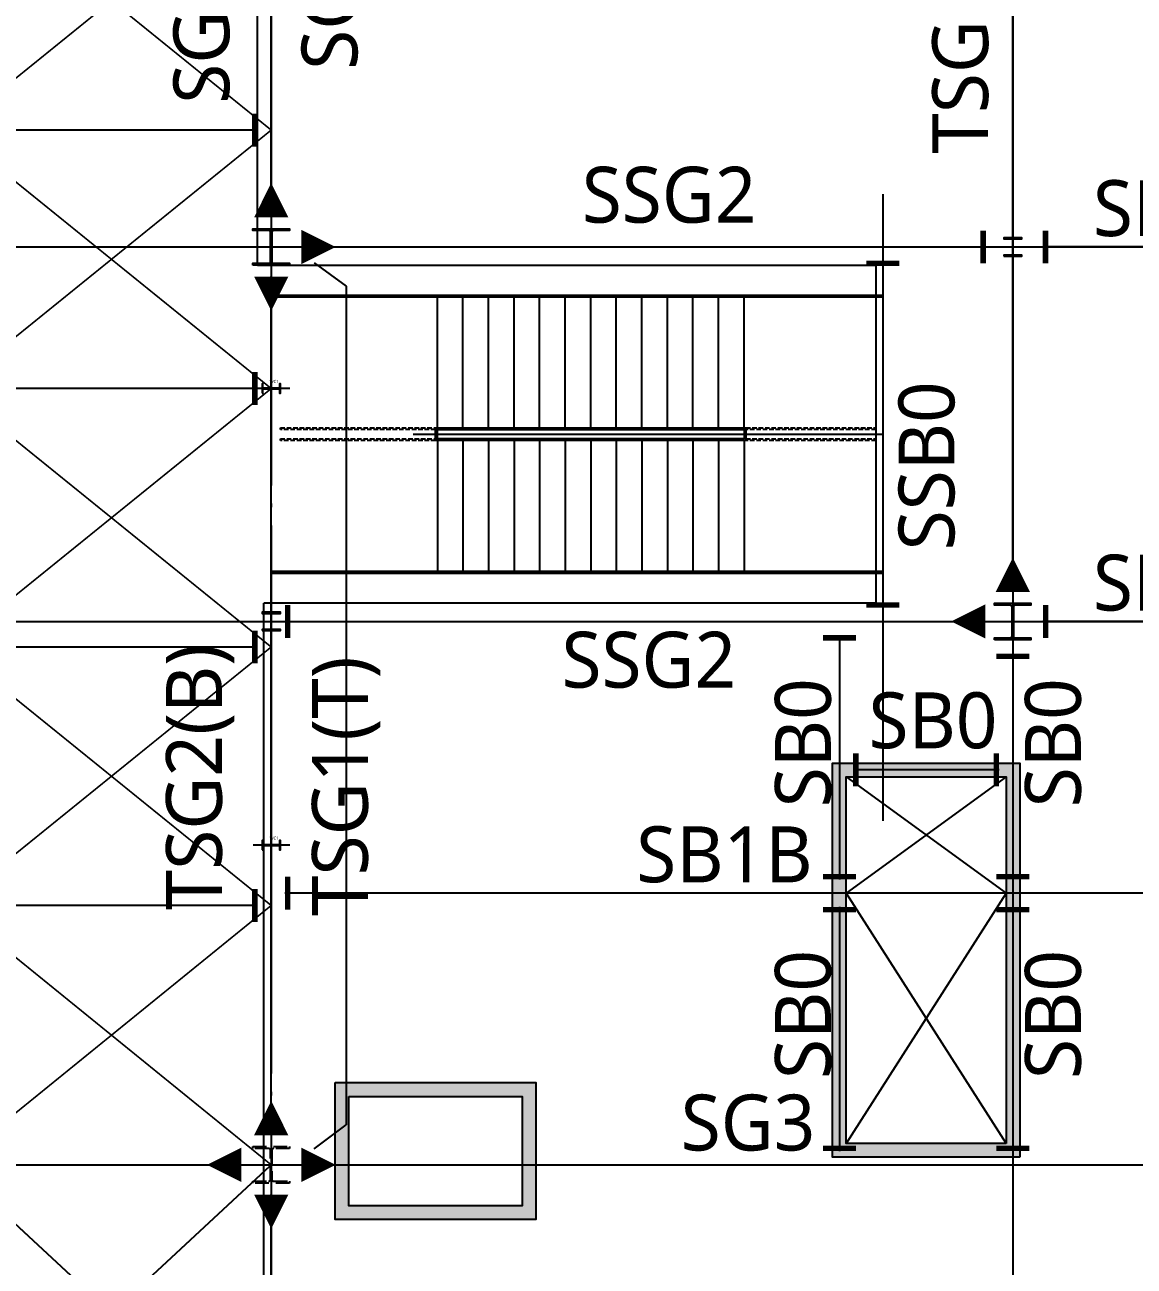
# Model space of a CAD drawing. Header units: millimetres. Extents: x -734060 to 504600, y -7739 to 118800.
# Drawn here: x 425200 to 437354, y 54791 to 68382 of the extents above; entities that cross this region are included whole.
import ezdxf

# ---------------------------------------------------------------- set-up
doc = ezdxf.new("R2010")
doc.units = ezdxf.units.MM
doc.header["$LTSCALE"] = 200
for name, pattern in [('CEN-GAUN', [32.2, 30, -1, 0.2, -1]), ('CONTINOUS', [0]), ('DASH', [0.35, 0.25, -0.1]), ('HIDDEN', [0.375, 0.25, -0.125]), ('PHANTOM2', [1.25, 0.625, -0.125, 0.125, -0.125, 0.125, -0.125])]:
    doc.linetypes.add(name, pattern=pattern)
doc.layers.get('DEFPOINTS').update_dxf_attribs({"color": 137})
for name, color, linetype in [('5방수턱', 5, 'Continuous'), ('AA-SSXM-STRS', 4, 'Continuous'), ('AA-SSXS', 6, 'Continuous'), ('CEN', 1, 'CEN-GAUN'), ('ETC', 8, 'Continuous'), ('ETC-5', 5, 'Continuous'), ('OPEN', 1, 'Continuous'), ('S-STG', 4, 'Continuous'), ('Slab Line', 7, 'Continuous'), ('WAL', 3, 'Continuous'), ('Z-STL COL', 3, 'Continuous'), ('Z-STL-BEAM', 6, 'Continuous'), ('Z-하부구조체', 6, 'HIDDEN')]:
    doc.layers.add(name, color=color, linetype=linetype)
doc.layers.add('TEMP', color=171, linetype='Continuous', plot=False)
doc.styles.add('ROMANS', font='malgun.ttf')
doc.styles.add('스타일1', font='malgun.ttf')
doc.styles.add('휘츠', font='malgun.ttf')
doc.dimstyles.new('STL-MOM-150', dxfattribs={"dimscale": 150, "dimtxt": 3, "dimasz": 1, "dimexe": 1.25, "dimexo": 0.625, "dimgap": 1.5, "dimtad": 1, "dimtxsty": 'ROMANS', "dimblk": 'DOT_MOM', "dimcen": 0, "dimse1": 1, "dimse2": 1, "dimclrt": 2, "dimadec": 0, "dimazin": 0, "dimtfac": 1, "dimtmove": 2, "dimatfit": 3, "dimfxl": 1.25, "dimarcsym": 0})

# ---------------------------------------------------------------- blocks, each defined once
blk = doc.blocks.new('DOT_MOM')
at = {"color": 0}
blk.add_lwpolyline([(-3.5, 0, 0, 2.5, 0), (-1, 0, 2.5, 2.5, 0)], format="xyseb", dxfattribs=at)
blk = doc.blocks.new('*D244')
at = {"layer": 'DEFPOINTS', "color": 0, "transparency": 16777216}
for p in [(427900, 72725), (427900, 72725), (427900, 66125)]:
    blk.add_point(p, dxfattribs=at)
at = {"layer": 'S-STG', "lineweight": -2, "transparency": 16777216}
blk.add_line((427900, 66275), (427900, 72575), dxfattribs=at)
at = {"layer": 'S-STG', "lineweight": -2, "transparency": 16777216, "xscale": 150, "yscale": 150, "zscale": 150}
for p, rotation in [((427900, 72725), 90), ((427900, 66125), 270)]:
    blk.add_blockref('DOT_MOM', p, dxfattribs=dict(at, rotation=rotation))
at = {"layer": 'S-STG', "color": 4, "transparency": 16777216, "insert": (427202, 69242), "char_height": 875, "attachment_point": 5, "rotation": 90, "style": '휘츠'}
blk.add_mtext('{\\H0.7x;SG11B(B)}', dxfattribs=at)
blk = doc.blocks.new('*D248')
at = {"layer": 'DEFPOINTS', "color": 0, "transparency": 16777216}
for p in [(427900, 55725), (427900, 55725), (427900, 43075)]:
    blk.add_point(p, dxfattribs=at)
at = {"layer": 'S-STG', "lineweight": -2, "transparency": 16777216}
blk.add_line((427900, 43225), (427900, 55575), dxfattribs=at)
at = {"layer": 'S-STG', "lineweight": -2, "transparency": 16777216, "xscale": 150, "yscale": 150, "zscale": 150}
for p, rotation in [((427900, 55725), 90), ((427900, 43075), 270)]:
    blk.add_blockref('DOT_MOM', p, dxfattribs=dict(at, rotation=rotation))
at = {"layer": 'S-STG', "color": 4, "transparency": 16777216, "insert": (427180, 49703), "char_height": 875, "attachment_point": 5, "rotation": 90, "style": '휘츠'}
blk.add_mtext('{\\H0.7x;SG11C(B)}', dxfattribs=at)
blk = doc.blocks.new('*D256')
at = {"layer": 'DEFPOINTS', "color": 0, "transparency": 16777216}
for p in [(428081, 55900), (438726, 55900), (438726, 55900)]:
    blk.add_point(p, dxfattribs=at)
at = {"layer": 'S-STG', "lineweight": -2, "transparency": 16777216}
blk.add_line((428231, 55900), (438576, 55900), dxfattribs=at)
at = {"layer": 'S-STG', "lineweight": -2, "transparency": 16777216, "xscale": 150, "yscale": 150, "zscale": 150, "rotation": 180}
blk.add_blockref('DOT_MOM', (428081, 55900), dxfattribs=at)
at = {"layer": 'S-STG', "lineweight": -2, "transparency": 16777216, "xscale": 150, "yscale": 150, "zscale": 150}
blk.add_blockref('DOT_MOM', (438726, 55900), dxfattribs=at)
at = {"layer": 'S-STG', "color": 4, "transparency": 16777216, "insert": (433124, 56359), "char_height": 875, "attachment_point": 5, "style": '휘츠'}
blk.add_mtext('{\\H0.7x;SG3}', dxfattribs=at)
blk = doc.blocks.new('DOT_PIN')
at = {"layer": 'Z-STL-BEAM', "ltscale": 0.4, "const_width": 0.4}
blk.add_lwpolyline([(-1.2, 1.2), (-1.2, -1.2)], dxfattribs=at)
blk = doc.blocks.new('*D262')
at = {"layer": 'DEFPOINTS', "color": 0, "transparency": 16777216}
for p in [(427900, 61850), (435875, 61850), (435875, 61850)]:
    blk.add_point(p, dxfattribs=at)
at = {"layer": 'S-STG', "lineweight": -2, "transparency": 16777216}
blk.add_line((428050, 61850), (435725, 61850), dxfattribs=at)
at = {"layer": 'S-STG', "lineweight": -2, "transparency": 16777216, "xscale": 150, "yscale": 150, "zscale": 150, "rotation": 180}
blk.add_blockref('DOT_PIN', (427900, 61850), dxfattribs=at)
at = {"layer": 'S-STG', "lineweight": -2, "transparency": 16777216, "xscale": 150, "yscale": 150, "zscale": 150}
blk.add_blockref('DOT_MOM', (435875, 61850), dxfattribs=at)
at = {"layer": 'S-STG', "color": 4, "transparency": 16777216, "insert": (432037, 61427), "char_height": 875, "attachment_point": 5, "style": '휘츠'}
blk.add_mtext('{\\H0.7x;SSG2}', dxfattribs=at)
blk = doc.blocks.new('*D272')
at = {"layer": 'DEFPOINTS', "color": 0, "ltscale": 0.4, "transparency": 16777216}
for p in [(436203, 65950), (436203, 65950), (438900, 65950)]:
    blk.add_point(p, dxfattribs=at)
at = {"layer": 'Z-STL-BEAM', "lineweight": -2, "ltscale": 0.4, "transparency": 16777216}
blk.add_line((438750, 65950), (436353, 65950), dxfattribs=at)
at = {"layer": 'Z-STL-BEAM', "lineweight": -2, "ltscale": 0.4, "transparency": 16777216, "xscale": 150, "yscale": 150, "zscale": 150, "rotation": 180}
blk.add_blockref('DOT_PIN', (436203, 65950), dxfattribs=at)
at = {"layer": 'Z-STL-BEAM', "lineweight": -2, "ltscale": 0.4, "transparency": 16777216, "xscale": 150, "yscale": 150, "zscale": 150}
blk.add_blockref('DOT_PIN', (438900, 65950), dxfattribs=at)
at = {"layer": 'Z-STL-BEAM', "color": 2, "ltscale": 0.4, "transparency": 16777216, "insert": (437609, 66371), "char_height": 875, "attachment_point": 5, "style": '휘츠'}
blk.add_mtext('{\\H0.7x;SB0}', dxfattribs=at)
blk = doc.blocks.new('*D274')
at = {"layer": 'DEFPOINTS', "color": 0, "ltscale": 0.4, "transparency": 16777216}
for p in [(436205, 61850), (436205, 61850), (438900, 61850)]:
    blk.add_point(p, dxfattribs=at)
at = {"layer": 'Z-STL-BEAM', "lineweight": -2, "ltscale": 0.4, "transparency": 16777216}
blk.add_line((438750, 61850), (436355, 61850), dxfattribs=at)
at = {"layer": 'Z-STL-BEAM', "lineweight": -2, "ltscale": 0.4, "transparency": 16777216, "xscale": 150, "yscale": 150, "zscale": 150, "rotation": 180}
blk.add_blockref('DOT_PIN', (436205, 61850), dxfattribs=at)
at = {"layer": 'Z-STL-BEAM', "lineweight": -2, "ltscale": 0.4, "transparency": 16777216, "xscale": 150, "yscale": 150, "zscale": 150}
blk.add_blockref('DOT_PIN', (438900, 61850), dxfattribs=at)
at = {"layer": 'Z-STL-BEAM', "color": 2, "ltscale": 0.4, "transparency": 16777216, "insert": (437609, 62271), "char_height": 875, "attachment_point": 5, "style": '휘츠'}
blk.add_mtext('{\\H0.7x;SB0}', dxfattribs=at)
blk = doc.blocks.new('*D326')
at = {"layer": 'DEFPOINTS', "color": 0, "transparency": 16777216}
for p in [(414081, 55900), (427721, 55900), (427721, 55900)]:
    blk.add_point(p, dxfattribs=at)
at = {"layer": 'S-STG', "lineweight": -2, "transparency": 16777216}
blk.add_line((414231, 55900), (427571, 55900), dxfattribs=at)
at = {"layer": 'S-STG', "lineweight": -2, "transparency": 16777216, "xscale": 150, "yscale": 150, "zscale": 150, "rotation": 180}
blk.add_blockref('DOT_MOM', (414081, 55900), dxfattribs=at)
at = {"layer": 'S-STG', "lineweight": -2, "transparency": 16777216, "xscale": 150, "yscale": 150, "zscale": 150}
blk.add_blockref('DOT_MOM', (427721, 55900), dxfattribs=at)
at = {"layer": 'S-STG', "color": 4, "transparency": 16777216, "insert": (422434, 56359), "char_height": 875, "attachment_point": 5, "style": '휘츠'}
blk.add_mtext('{\\H0.7x;SG12A}', dxfattribs=at)
blk = doc.blocks.new('*D350')
at = {"layer": 'DEFPOINTS', "color": 0, "transparency": 16777216}
for p in [(427900, 72725), (427900, 72725), (427900, 66125)]:
    blk.add_point(p, dxfattribs=at)
at = {"layer": 'S-STG', "lineweight": -2, "transparency": 16777216}
blk.add_line((427900, 66275), (427900, 72575), dxfattribs=at)
at = {"layer": 'S-STG', "lineweight": -2, "transparency": 16777216, "xscale": 150, "yscale": 150, "zscale": 150}
for p, rotation in [((427900, 72725), 90), ((427900, 66125), 270)]:
    blk.add_blockref('DOT_MOM', p, dxfattribs=dict(at, rotation=rotation))
at = {"layer": 'S-STG', "color": 4, "transparency": 16777216, "insert": (428606, 69348), "char_height": 875, "attachment_point": 5, "rotation": 90, "style": '휘츠'}
blk.add_mtext('{\\H0.7x;SG2B(T)}', dxfattribs=at)
blk = doc.blocks.new('*D352')
at = {"layer": 'DEFPOINTS', "color": 0, "transparency": 16777216}
for p in [(427900, 55725), (427900, 55725), (427900, 43075)]:
    blk.add_point(p, dxfattribs=at)
at = {"layer": 'S-STG', "lineweight": -2, "transparency": 16777216}
blk.add_line((427900, 43225), (427900, 55575), dxfattribs=at)
at = {"layer": 'S-STG', "lineweight": -2, "transparency": 16777216, "xscale": 150, "yscale": 150, "zscale": 150}
for p, rotation in [((427900, 55725), 90), ((427900, 43075), 270)]:
    blk.add_blockref('DOT_MOM', p, dxfattribs=dict(at, rotation=rotation))
at = {"layer": 'S-STG', "color": 4, "transparency": 16777216, "insert": (428544, 49703), "char_height": 875, "attachment_point": 5, "rotation": 90, "style": '휘츠'}
blk.add_mtext('{\\H0.7x;SG1B(T)}', dxfattribs=at)
blk = doc.blocks.new('*D370')
at = {"layer": 'DEFPOINTS', "color": 0, "ltscale": 0.4, "transparency": 16777216}
for p in [(413900, 64400), (413900, 64400), (427900, 64400)]:
    blk.add_point(p, dxfattribs=at)
at = {"layer": 'Z-STL-BEAM', "lineweight": -2, "ltscale": 0.4, "transparency": 16777216}
blk.add_line((427750, 64400), (414050, 64400), dxfattribs=at)
at = {"layer": 'Z-STL-BEAM', "lineweight": -2, "ltscale": 0.4, "transparency": 16777216, "xscale": 150, "yscale": 150, "zscale": 150, "rotation": 180}
blk.add_blockref('DOT_PIN', (413900, 64400), dxfattribs=at)
at = {"layer": 'Z-STL-BEAM', "lineweight": -2, "ltscale": 0.4, "transparency": 16777216, "xscale": 150, "yscale": 150, "zscale": 150}
blk.add_blockref('DOT_PIN', (427900, 64400), dxfattribs=at)
at = {"layer": 'Z-STL-BEAM', "color": 2, "ltscale": 0.4, "transparency": 16777216, "insert": (422534, 64821), "char_height": 875, "attachment_point": 5, "style": '휘츠'}
blk.add_mtext('{\\H0.7x;SB11A}', dxfattribs=at)
blk = doc.blocks.new('*D374')
at = {"layer": 'DEFPOINTS', "color": 0, "ltscale": 0.4, "transparency": 16777216}
for p in [(413900, 67230), (413900, 67230), (427900, 67230)]:
    blk.add_point(p, dxfattribs=at)
at = {"layer": 'Z-STL-BEAM', "lineweight": -2, "ltscale": 0.4, "transparency": 16777216}
blk.add_line((427750, 67230), (414050, 67230), dxfattribs=at)
at = {"layer": 'Z-STL-BEAM', "lineweight": -2, "ltscale": 0.4, "transparency": 16777216, "xscale": 150, "yscale": 150, "zscale": 150, "rotation": 180}
blk.add_blockref('DOT_PIN', (413900, 67230), dxfattribs=at)
at = {"layer": 'Z-STL-BEAM', "lineweight": -2, "ltscale": 0.4, "transparency": 16777216, "xscale": 150, "yscale": 150, "zscale": 150}
blk.add_blockref('DOT_PIN', (427900, 67230), dxfattribs=at)
at = {"layer": 'Z-STL-BEAM', "color": 2, "ltscale": 0.4, "transparency": 16777216, "insert": (422534, 67651), "char_height": 875, "attachment_point": 5, "style": '휘츠'}
blk.add_mtext('{\\H0.7x;SB11A}', dxfattribs=at)
blk = doc.blocks.new('*D382')
at = {"layer": 'DEFPOINTS', "color": 0, "ltscale": 0.4, "transparency": 16777216}
for p in [(413900, 61570), (413900, 61570), (427900, 61570)]:
    blk.add_point(p, dxfattribs=at)
at = {"layer": 'Z-STL-BEAM', "lineweight": -2, "ltscale": 0.4, "transparency": 16777216}
blk.add_line((427750, 61570), (414050, 61570), dxfattribs=at)
at = {"layer": 'Z-STL-BEAM', "lineweight": -2, "ltscale": 0.4, "transparency": 16777216, "xscale": 150, "yscale": 150, "zscale": 150, "rotation": 180}
blk.add_blockref('DOT_PIN', (413900, 61570), dxfattribs=at)
at = {"layer": 'Z-STL-BEAM', "lineweight": -2, "ltscale": 0.4, "transparency": 16777216, "xscale": 150, "yscale": 150, "zscale": 150}
blk.add_blockref('DOT_PIN', (427900, 61570), dxfattribs=at)
at = {"layer": 'Z-STL-BEAM', "color": 2, "ltscale": 0.4, "transparency": 16777216, "insert": (422534, 61991), "char_height": 875, "attachment_point": 5, "style": '휘츠'}
blk.add_mtext('{\\H0.7x;SB11A}', dxfattribs=at)
blk = doc.blocks.new('*D386')
at = {"layer": 'DEFPOINTS', "color": 0, "ltscale": 0.4, "transparency": 16777216}
for p in [(413900, 58740), (413900, 58740), (427900, 58740)]:
    blk.add_point(p, dxfattribs=at)
at = {"layer": 'Z-STL-BEAM', "lineweight": -2, "ltscale": 0.4, "transparency": 16777216}
blk.add_line((427750, 58740), (414050, 58740), dxfattribs=at)
at = {"layer": 'Z-STL-BEAM', "lineweight": -2, "ltscale": 0.4, "transparency": 16777216, "xscale": 150, "yscale": 150, "zscale": 150, "rotation": 180}
blk.add_blockref('DOT_PIN', (413900, 58740), dxfattribs=at)
at = {"layer": 'Z-STL-BEAM', "lineweight": -2, "ltscale": 0.4, "transparency": 16777216, "xscale": 150, "yscale": 150, "zscale": 150}
blk.add_blockref('DOT_PIN', (427900, 58740), dxfattribs=at)
at = {"layer": 'Z-STL-BEAM', "color": 2, "ltscale": 0.4, "transparency": 16777216, "insert": (422534, 59161), "char_height": 875, "attachment_point": 5, "style": '휘츠'}
blk.add_mtext('{\\H0.7x;SB11A}', dxfattribs=at)
blk = doc.blocks.new('*D802')
at = {"layer": 'DEFPOINTS', "color": 0, "transparency": 16777216}
for p in [(436025, 72900), (436025, 72900), (436025, 62023)]:
    blk.add_point(p, dxfattribs=at)
at = {"layer": 'S-STG', "lineweight": -2, "transparency": 16777216}
blk.add_line((436025, 62173), (436025, 72750), dxfattribs=at)
at = {"layer": 'S-STG', "lineweight": -2, "transparency": 16777216, "xscale": 150, "yscale": 150, "zscale": 150}
for name, p, rotation in [('DOT_PIN', (436025, 72900), 90), ('DOT_MOM', (436025, 62023), 270)]:
    blk.add_blockref(name, p, dxfattribs=dict(at, rotation=rotation))
at = {"layer": 'S-STG', "color": 4, "transparency": 16777216, "insert": (435452, 67931), "char_height": 875, "attachment_point": 5, "rotation": 90, "style": '휘츠'}
blk.add_mtext('{\\H0.7x;TSG1}', dxfattribs=at)
blk = doc.blocks.new('*D808')
at = {"layer": 'DEFPOINTS', "color": 0, "transparency": 16777216}
for p in [(428081, 65950), (435879, 65950), (435879, 65950)]:
    blk.add_point(p, dxfattribs=at)
at = {"layer": 'S-STG', "lineweight": -2, "transparency": 16777216}
blk.add_line((428231, 65950), (435729, 65950), dxfattribs=at)
at = {"layer": 'S-STG', "lineweight": -2, "transparency": 16777216, "xscale": 150, "yscale": 150, "zscale": 150, "rotation": 180}
blk.add_blockref('DOT_MOM', (428081, 65950), dxfattribs=at)
at = {"layer": 'S-STG', "lineweight": -2, "transparency": 16777216, "xscale": 150, "yscale": 150, "zscale": 150}
blk.add_blockref('DOT_PIN', (435879, 65950), dxfattribs=at)
at = {"layer": 'S-STG', "color": 4, "transparency": 16777216, "insert": (432259, 66518), "char_height": 875, "attachment_point": 5, "style": '휘츠'}
blk.add_mtext('{\\H0.7x;SSG2}', dxfattribs=at)
blk = doc.blocks.new('*D864')
at = {"layer": 'DEFPOINTS', "color": 0, "ltscale": 0.4, "transparency": 16777216}
for p in [(434600, 65950), (434600, 61850), (434600, 61850)]:
    blk.add_point(p, dxfattribs=at)
at = {"layer": 'Z-STL-BEAM', "lineweight": -2, "ltscale": 0.4, "transparency": 16777216}
blk.add_line((434600, 65800), (434600, 62000), dxfattribs=at)
at = {"layer": 'Z-STL-BEAM', "lineweight": -2, "ltscale": 0.4, "transparency": 16777216, "xscale": 150, "yscale": 150, "zscale": 150}
for p, rotation in [((434600, 65950), 90), ((434600, 61850), 270)]:
    blk.add_blockref('DOT_PIN', p, dxfattribs=dict(at, rotation=rotation))
at = {"layer": 'Z-STL-BEAM', "color": 2, "ltscale": 0.4, "transparency": 16777216, "insert": (435083, 63554), "char_height": 875, "attachment_point": 5, "rotation": 90, "style": '휘츠'}
blk.add_mtext('{\\H0.7x;SSB0}', dxfattribs=at)
blk = doc.blocks.new('*D866')
at = {"layer": 'DEFPOINTS', "color": 0, "transparency": 16777216}
for p in [(427900, 65775), (427900, 65775), (427900, 56075)]:
    blk.add_point(p, dxfattribs=at)
at = {"layer": 'S-STG', "lineweight": -2, "transparency": 16777216}
blk.add_line((427900, 56225), (427900, 65625), dxfattribs=at)
at = {"layer": 'S-STG', "lineweight": -2, "transparency": 16777216, "xscale": 150, "yscale": 150, "zscale": 150}
for p, rotation in [((427900, 65775), 90), ((427900, 56075), 270)]:
    blk.add_blockref('DOT_MOM', p, dxfattribs=dict(at, rotation=rotation))
at = {"layer": 'S-STG', "color": 4, "transparency": 16777216, "insert": (428720, 60046), "char_height": 875, "attachment_point": 5, "rotation": 90, "style": '휘츠'}
blk.add_mtext('{\\H0.7x;TSG1(T)}', dxfattribs=at)
blk = doc.blocks.new('*D868')
at = {"layer": 'DEFPOINTS', "color": 0, "transparency": 16777216}
for p in [(427900, 65775), (427900, 65775), (427900, 56075)]:
    blk.add_point(p, dxfattribs=at)
at = {"layer": 'S-STG', "lineweight": -2, "transparency": 16777216}
blk.add_line((427900, 56225), (427900, 65625), dxfattribs=at)
at = {"layer": 'S-STG', "lineweight": -2, "transparency": 16777216, "xscale": 150, "yscale": 150, "zscale": 150}
for p, rotation in [((427900, 65775), 90), ((427900, 56075), 270)]:
    blk.add_blockref('DOT_MOM', p, dxfattribs=dict(at, rotation=rotation))
at = {"layer": 'S-STG', "color": 4, "transparency": 16777216, "insert": (427121, 60146), "char_height": 875, "attachment_point": 5, "rotation": 90, "style": '휘츠'}
blk.add_mtext('{\\H0.7x;TSG2(B)}', dxfattribs=at)
blk = doc.blocks.new('*D894')
at = {"layer": 'DEFPOINTS', "color": 0, "ltscale": 0.4, "transparency": 16777216}
for p in [(427900, 58875), (427900, 58875), (438900, 58875)]:
    blk.add_point(p, dxfattribs=at)
at = {"layer": 'Z-STL-BEAM', "lineweight": -2, "ltscale": 0.4, "transparency": 16777216}
blk.add_line((438750, 58875), (428050, 58875), dxfattribs=at)
at = {"layer": 'Z-STL-BEAM', "lineweight": -2, "ltscale": 0.4, "transparency": 16777216, "xscale": 150, "yscale": 150, "zscale": 150, "rotation": 180}
blk.add_blockref('DOT_PIN', (427900, 58875), dxfattribs=at)
at = {"layer": 'Z-STL-BEAM', "lineweight": -2, "ltscale": 0.4, "transparency": 16777216, "xscale": 150, "yscale": 150, "zscale": 150}
blk.add_blockref('DOT_PIN', (438900, 58875), dxfattribs=at)
at = {"layer": 'Z-STL-BEAM', "color": 2, "ltscale": 0.4, "transparency": 16777216, "insert": (432865, 59296), "char_height": 875, "attachment_point": 5, "style": '휘츠'}
blk.add_mtext('{\\H0.7x;SB1B}', dxfattribs=at)
blk = doc.blocks.new('*D896')
at = {"layer": 'DEFPOINTS', "color": 0, "ltscale": 0.4, "transparency": 16777216}
for p in [(434125, 58875), (434125, 55900), (434125, 55900)]:
    blk.add_point(p, dxfattribs=at)
at = {"layer": 'Z-STL-BEAM', "lineweight": -2, "ltscale": 0.4, "transparency": 16777216}
blk.add_line((434125, 58725), (434125, 56050), dxfattribs=at)
at = {"layer": 'Z-STL-BEAM', "lineweight": -2, "ltscale": 0.4, "transparency": 16777216, "xscale": 150, "yscale": 150, "zscale": 150}
for p, rotation in [((434125, 58875), 90), ((434125, 55900), 270)]:
    blk.add_blockref('DOT_PIN', p, dxfattribs=dict(at, rotation=rotation))
at = {"layer": 'Z-STL-BEAM', "color": 2, "ltscale": 0.4, "transparency": 16777216, "insert": (433729, 57547), "char_height": 875, "attachment_point": 5, "rotation": 90, "style": '휘츠'}
blk.add_mtext('{\\H0.7x;SB0}', dxfattribs=at)
blk = doc.blocks.new('*D897')
at = {"layer": 'DEFPOINTS', "color": 0, "ltscale": 0.4, "transparency": 16777216}
for p in [(436025, 58875), (436025, 55900), (436025, 55900)]:
    blk.add_point(p, dxfattribs=at)
at = {"layer": 'Z-STL-BEAM', "lineweight": -2, "ltscale": 0.4, "transparency": 16777216}
blk.add_line((436025, 58725), (436025, 56050), dxfattribs=at)
at = {"layer": 'Z-STL-BEAM', "lineweight": -2, "ltscale": 0.4, "transparency": 16777216, "xscale": 150, "yscale": 150, "zscale": 150}
for p, rotation in [((436025, 58875), 90), ((436025, 55900), 270)]:
    blk.add_blockref('DOT_PIN', p, dxfattribs=dict(at, rotation=rotation))
at = {"layer": 'Z-STL-BEAM', "color": 2, "ltscale": 0.4, "transparency": 16777216, "insert": (436468, 57547), "char_height": 875, "attachment_point": 5, "rotation": 90, "style": '휘츠'}
blk.add_mtext('{\\H0.7x;SB0}', dxfattribs=at)
blk = doc.blocks.new('*D898')
at = {"layer": 'DEFPOINTS', "color": 0, "ltscale": 0.4, "transparency": 16777216}
for p in [(434125, 61850), (434125, 58875), (434125, 58875)]:
    blk.add_point(p, dxfattribs=at)
at = {"layer": 'Z-STL-BEAM', "lineweight": -2, "ltscale": 0.4, "transparency": 16777216}
blk.add_line((434125, 61700), (434125, 59025), dxfattribs=at)
at = {"layer": 'Z-STL-BEAM', "lineweight": -2, "ltscale": 0.4, "transparency": 16777216, "xscale": 150, "yscale": 150, "zscale": 150}
for p, rotation in [((434125, 61850), 90), ((434125, 58875), 270)]:
    blk.add_blockref('DOT_PIN', p, dxfattribs=dict(at, rotation=rotation))
at = {"layer": 'Z-STL-BEAM', "color": 2, "ltscale": 0.4, "transparency": 16777216, "insert": (433729, 60522), "char_height": 875, "attachment_point": 5, "rotation": 90, "style": '휘츠'}
blk.add_mtext('{\\H0.7x;SB0}', dxfattribs=at)
blk = doc.blocks.new('*D899')
at = {"layer": 'DEFPOINTS', "color": 0, "ltscale": 0.4, "transparency": 16777216}
for p in [(436025, 61648), (436025, 58875), (436025, 58875)]:
    blk.add_point(p, dxfattribs=at)
at = {"layer": 'Z-STL-BEAM', "lineweight": -2, "ltscale": 0.4, "transparency": 16777216}
blk.add_line((436025, 61498), (436025, 59025), dxfattribs=at)
at = {"layer": 'Z-STL-BEAM', "lineweight": -2, "ltscale": 0.4, "transparency": 16777216, "xscale": 150, "yscale": 150, "zscale": 150}
for p, rotation in [((436025, 61648), 90), ((436025, 58875), 270)]:
    blk.add_blockref('DOT_PIN', p, dxfattribs=dict(at, rotation=rotation))
at = {"layer": 'Z-STL-BEAM', "color": 2, "ltscale": 0.4, "transparency": 16777216, "insert": (436468, 60522), "char_height": 875, "attachment_point": 5, "rotation": 90, "style": '휘츠'}
blk.add_mtext('{\\H0.7x;SB0}', dxfattribs=at)
blk = doc.blocks.new('*D900')
at = {"layer": 'DEFPOINTS', "color": 0, "ltscale": 0.4, "transparency": 16777216}
for p in [(434125, 60225), (434125, 60225), (436025, 60225)]:
    blk.add_point(p, dxfattribs=at)
at = {"layer": 'Z-STL-BEAM', "lineweight": -2, "ltscale": 0.4, "transparency": 16777216}
blk.add_line((435875, 60225), (434275, 60225), dxfattribs=at)
at = {"layer": 'Z-STL-BEAM', "lineweight": -2, "ltscale": 0.4, "transparency": 16777216, "xscale": 150, "yscale": 150, "zscale": 150, "rotation": 180}
blk.add_blockref('DOT_PIN', (434125, 60225), dxfattribs=at)
at = {"layer": 'Z-STL-BEAM', "lineweight": -2, "ltscale": 0.4, "transparency": 16777216, "xscale": 150, "yscale": 150, "zscale": 150}
blk.add_blockref('DOT_PIN', (436025, 60225), dxfattribs=at)
at = {"layer": 'Z-STL-BEAM', "color": 2, "ltscale": 0.4, "transparency": 16777216, "insert": (435150, 60763), "char_height": 875, "attachment_point": 5, "style": '휘츠'}
blk.add_mtext('{\\H0.7x;SB0}', dxfattribs=at)
blk = doc.blocks.new('S-WC1-1')
at = {"layer": 'DEFPOINTS'}
for p, q in [((0, 205), (0, -199)), ((110, 0), (-110, 0))]:
    blk.add_line(p, q, dxfattribs=at)
at = {"layer": 'WAL'}
blk.add_lwpolyline([(50, -100), (50, -91), (16, -91, -0.414214), (3, -78), (3, 78, -0.414214), (16, 91), (50, 91), (50, 100), (-50, 100), (-50, 91), (-16, 91, -0.414214), (-3, 78), (-3, -78, -0.414214), (-16, -91), (-50, -91), (-50, -100)], format="xyb", close=True, dxfattribs=at)
at = {"layer": 'TEMP', "style": '스타일1'}
blk.add_text('WC1', height=35, rotation=90, dxfattribs=at).set_placement((-60, -18))

msp = doc.modelspace()

# ---------------------------------------------------------------- hatches: boundary and pattern name
at = {"layer": '5방수턱'}
h = msp.add_hatch(dxfattribs=at)
h.set_pattern_fill('ZIGZAG', color=251, scale=20)
h.set_pattern_definition([(0, (0, 0), (63.5, 63.5), [63.5, -63.5]), (90, (63.5, 0), (-63.5, 63.5), [63.5, -63.5])])
h.paths.add_polyline_path([(428600, 56800), (430800, 56800), (430800, 55300), (428600, 55300)])
h.paths.add_polyline_path([(428750, 56650), (430650, 56650), (430650, 55450), (428750, 55450)], flags=16)
h.paths.add_polyline_path([(436100, 55985), (434050, 55985), (434050, 60300), (436100, 60300)])
h.paths.add_polyline_path([(435950, 56135), (434200, 56135), (434200, 60150), (435950, 60150)], flags=16)

# ---------------------------------------------------------------- linework, layer by layer
for points in [[(436100, 55985), (434050, 55985), (434050, 60300), (436100, 60300)], [(435950, 56135), (434200, 56135), (434200, 60150), (435950, 60150)], [(428600, 56800), (430800, 56800), (430800, 55300), (428600, 55300)], [(428750, 56650), (430650, 56650), (430650, 55450), (428750, 55450)]]:
    msp.add_lwpolyline(points, close=True, dxfattribs=at)
at = {"layer": 'AA-SSXM-STRS'}
for p, q in [((429720, 63970), (429720, 65400)), ((430000, 63970), (430000, 65400)), ((430280, 63970), (430280, 65400)), ((430560, 63970), (430560, 65400)), ((430840, 63970), (430840, 65400)), ((431120, 63970), (431120, 65400)), ((431400, 63970), (431400, 65400)), ((431680, 63970), (431680, 65400)), ((431960, 63970), (431960, 65400)), ((432240, 63970), (432240, 65400)), ((432520, 63970), (432520, 65400)), ((432800, 63970), (432800, 65400)), ((433080, 63970), (433080, 65400)), ((429720, 63830), (429720, 62400)), ((430000, 63830), (430000, 62400)), ((430280, 63830), (430280, 62400)), ((430560, 63830), (430560, 62400)), ((430840, 63830), (430840, 62400)), ((431120, 63830), (431120, 62400)), ((431400, 63830), (431400, 62400)), ((431680, 63830), (431680, 62400)), ((431960, 63830), (431960, 62400)), ((432240, 63830), (432240, 62400)), ((432520, 63830), (432520, 62400)), ((432800, 63830), (432800, 62400)), ((433080, 63830), (433080, 62400)), ((429720, 63347.475), (429720, 63347.475)), ((430840, 63347.475), (430840, 63347.475)), ((431680, 63347.475), (431680, 63347.475)), ((432520, 63347.475), (432520, 63347.475))]:
    msp.add_line(p, q, dxfattribs=at)
at = {"layer": 'AA-SSXS'}
for points in [[(434600, 65420), (427900, 65420)], [(434600, 65400), (427900, 65400)], [(427900, 62400), (434600, 62400)], [(427900, 62380), (434600, 62380)]]:
    msp.add_lwpolyline(points, dxfattribs=at)
for points in [[(433100, 63830), (429700, 63830), (429700, 63970), (433100, 63970)], [(433080, 63850), (429720, 63850), (429720, 63950), (433080, 63950)]]:
    msp.add_lwpolyline(points, close=True, dxfattribs=at)
at = {"layer": 'CEN'}
for p, q in [((427900, 95100), (427900, 32900)), ((436025, 95100), (436025, 32900)), ((368700, 65950), (453900, 65950)), ((429455.108, 63900), (434610.096, 63900)), ((368700, 61850), (453900, 61850)), ((368700, 55900), (453900, 55900))]:
    msp.add_line(p, q, dxfattribs=at)
at = {"layer": 'CEN', "linetype": 'CONTINOUS'}
for p, q in [((434600, 66527.617), (434600, 59668.06)), ((436025, 66527.617), (436025, 59668.06)), ((425436.776, 65950), (440922.247, 65950)), ((425436.776, 61850), (440922.247, 61850))]:
    msp.add_line(p, q, dxfattribs=at)
at = {"layer": 'ETC', "color": 6, "linetype": 'PHANTOM2', "ltscale": 6, "const_width": 18}
for points in [[(424410.736, 72900), (427900, 70060), (424400, 67230), (427900, 64400)], [(427889.264, 72900), (424400, 70060), (427900, 67230), (424400, 64400)], [(427900, 64400), (424400, 61570), (427900, 58740), (424400, 55900), (427900, 52650), (424400, 49400), (427900, 46150)], [(424400, 64400), (427900, 61570), (424400, 58740), (427900, 55900), (424400, 52650), (427900, 49400), (424400, 46150)]]:
    msp.add_lwpolyline(points, dxfattribs=at)
at = {"layer": 'ETC-5', "linetype": 'DASH'}
for points in [[(428000, 63970), (429700, 63970), (429700, 63950), (428000, 63950)], [(433100, 63970), (434525, 63970), (434525, 63950), (433100, 63950)], [(428000, 63850), (429700, 63850), (429700, 63830), (428000, 63830)], [(433100, 63850), (434525, 63850), (434525, 63830), (433100, 63830)]]:
    msp.add_lwpolyline(points, close=True, dxfattribs=at)
at = {"layer": 'OPEN'}
for p, q in [((434200, 60150), (435950, 58875)), ((435950, 60150), (434200, 58875)), ((434200, 58875), (435950, 56135)), ((435950, 58875), (434200, 56135))]:
    msp.add_line(p, q, dxfattribs=at)
at = {"layer": 'S-STG', "color": 5}
for p, q in [((428369.986, 65775), (428719.986, 65521.458)), ((428719.986, 65521.458), (428719.986, 56337.219)), ((428369.986, 56075), (428719.986, 56337.219))]:
    msp.add_line(p, q, dxfattribs=at)
at = {"layer": 'Slab Line'}
msp.add_line((427750, 65750), (427750, 72750), dxfattribs=at)
for points in [[(427750, 65750), (434525, 65750), (434525, 62050), (427820, 62050)], [(449050, 64670), (449280, 64670), (449280, 42800), (427820, 42800), (427820, 62048.287)]]:
    msp.add_lwpolyline(points, dxfattribs=at)
msp.add_lwpolyline([(435950, 56135), (434200, 56135), (434200, 60150), (435950, 60150)], close=True, dxfattribs=at)
at = {"layer": 'Z-STL COL', "ltscale": 3}
for points in [[(427700, 65750), (427700, 65771), (427871.5, 65771, 0.414213562), (427893.5, 65793), (427893.5, 66107, 0.414213562), (427871.5, 66129), (427700, 66129), (427700, 66150), (428100, 66150), (428100, 66129), (427928.5, 66129, 0.414213562), (427906.5, 66107), (427906.5, 65793, 0.414213562), (427928.5, 65771), (428100, 65771), (428100, 65750)], [(435925, 65849.887), (436125, 65849.887), (436125, 65861.887), (436039.429, 65861.887, -0.477862895), (436029, 65871.744), (436029, 66026.887, -0.452395495), (436039.429, 66037.887), (436125, 66037.887), (436125, 66049.887), (435925, 66049.887), (435925, 66037.887), (436010.571, 66037.887, -0.452395495), (436021, 66026.887), (436021, 65871.744, -0.477862895), (436010.571, 65861.887), (435925, 65861.887)], [(435823.776, 61648.287), (435823.776, 61669.287), (435995.276, 61669.287, 0.414213562), (436017.276, 61691.287), (436017.276, 62005.287, 0.414213562), (435995.276, 62027.287), (435823.776, 62027.287), (435823.776, 62048.287), (436223.776, 62048.287), (436223.776, 62027.287), (436052.276, 62027.287, 0.414213562), (436030.276, 62005.287), (436030.276, 61691.287, 0.414213562), (436052.276, 61669.287), (436223.776, 61669.287), (436223.776, 61648.287)], [(427800, 61750), (428000, 61750), (428000, 61762), (427914.429, 61762, -0.477862895), (427904, 61771.857), (427904, 61927, -0.452395495), (427914.429, 61938), (428000, 61938), (428000, 61950), (427800, 61950), (427800, 61938), (427885.571, 61938, -0.452395495), (427896, 61927), (427896, 61771.857, -0.477862895), (427885.571, 61762), (427800, 61762)]]:
    msp.add_lwpolyline(points, format="xyb", close=True, dxfattribs=at)
at = {"layer": 'Z-하부구조체', "ltscale": 3}
msp.add_lwpolyline([(427700, 55700), (427700, 55721), (427871.5, 55721, 0.414213562), (427893.5, 55743), (427893.5, 56057, 0.414213562), (427871.5, 56079), (427700, 56079), (427700, 56100), (428100, 56100), (428100, 56079), (427928.5, 56079, 0.414213562), (427906.5, 56057), (427906.5, 55743, 0.414213562), (427928.5, 55721), (428100, 55721), (428100, 55700)], format="xyb", close=True, dxfattribs=at)

# ---------------------------------------------------------------- block references
at = {"rotation": 270}
for p in [(427900, 64400), (427900, 59400)]:
    msp.add_blockref('S-WC1-1', p, dxfattribs=at)

# ---------------------------------------------------------------- dimensions: what is measured, and where the dimension line sits
at = {"layer": 'S-STG'}
for base, p1, p2, text, override, picture, middle in [((436025, 72900), (436025, 62022.554), (436025, 72900), '{\\H0.7x;TSG1}', {"dimscale": 0, "dimtxt": 875, "dimasz": 150, "dimexe": 156.25, "dimexo": 78.125, "dimgap": 75, "dimtxsty": '휘츠', "dimblk1": 'DOT_MOM', "dimblk2": 'DOT_PIN', "dimsah": 1, "dimcen": 0, "dimclrd": 256, "dimclrt": 4, "dimtix": 0, "dimtofl": 1, "dimtmove": 1, "dimatfit": 1}, '*D802', (435452.401, 67930.948)), ((427900, 72725), (427900, 66125), (427900, 72725), '{\\H0.7x;SG11B(B)}', {"dimscale": 0, "dimtxt": 875, "dimasz": 150, "dimexe": 156.25, "dimexo": 78.125, "dimgap": 75, "dimtxsty": '휘츠', "dimcen": 0, "dimclrd": 256, "dimclrt": 4, "dimtix": 0, "dimtofl": 1, "dimtmove": 1, "dimatfit": 1}, '*D244', (427201.691, 69242.132)), ((427900, 72725), (427900, 66125), (427900, 72725), '{\\H0.7x;SG2B(T)}', {"dimscale": 0, "dimtxt": 875, "dimasz": 150, "dimexe": 156.25, "dimexo": 78.125, "dimgap": 75, "dimtxsty": '휘츠', "dimclrd": 256, "dimclrt": 4, "dimtix": 0, "dimtofl": 1, "dimtmove": 1, "dimatfit": 1}, '*D350', (428605.639, 69348.247)), ((427900, 65775), (427900, 56075), (427900, 65775), '{\\H0.7x;TSG2(B)}', {"dimscale": 0, "dimtxt": 875, "dimasz": 150, "dimexe": 156.25, "dimexo": 78.125, "dimgap": 75, "dimtxsty": '휘츠', "dimcen": 0, "dimclrd": 256, "dimclrt": 4, "dimtix": 0, "dimtofl": 1, "dimtmove": 1, "dimatfit": 1}, '*D868', (427120.815, 60146.268)), ((427900, 65775), (427900, 56075), (427900, 65775), '{\\H0.7x;TSG1(T)}', {"dimscale": 0, "dimtxt": 875, "dimasz": 150, "dimexe": 156.25, "dimexo": 78.125, "dimgap": 75, "dimtxsty": '휘츠', "dimclrd": 256, "dimclrt": 4, "dimtix": 0, "dimtofl": 1, "dimtmove": 1, "dimatfit": 1}, '*D866', (428719.986, 60046.325)), ((427900, 55725), (427900, 43075), (427900, 55725), '{\\H0.7x;SG11C(B)}', {"dimscale": 0, "dimtxt": 875, "dimasz": 150, "dimexe": 156.25, "dimexo": 78.125, "dimgap": 75, "dimtxsty": '휘츠', "dimcen": 0, "dimclrd": 256, "dimclrt": 4, "dimtix": 0, "dimtofl": 1, "dimtmove": 1, "dimatfit": 1}, '*D248', (427179.863, 49702.848)), ((427900, 55725), (427900, 43075), (427900, 55725), '{\\H0.7x;SG1B(T)}', {"dimscale": 0, "dimtxt": 875, "dimasz": 150, "dimexe": 156.25, "dimexo": 78.125, "dimgap": 75, "dimtxsty": '휘츠', "dimclrd": 256, "dimclrt": 4, "dimtix": 0, "dimtofl": 1, "dimtmove": 1, "dimatfit": 1}, '*D352', (428544.489, 49702.848))]:
    dim = msp.add_linear_dim(base=base, p1=p1, p2=p2, angle=90, text=text, dimstyle='STL-MOM-150', override=override, dxfattribs=at)
    dim.commit()
    dim.dimension.update_dxf_attribs({"geometry": picture, "text_midpoint": middle, "dimtype": 160})
for base, p1, p2, text, override, picture, middle in [((435879.252, 65950), (428080.801, 65950), (435879.252, 65950), '{\\H0.7x;SSG2}', {"dimscale": 0, "dimtxt": 875, "dimasz": 150, "dimexe": 156.25, "dimexo": 78.125, "dimgap": 75, "dimtxsty": '휘츠', "dimblk1": 'DOT_MOM', "dimblk2": 'DOT_PIN', "dimsah": 1, "dimcen": 0, "dimclrd": 256, "dimclrt": 4, "dimtix": 0, "dimtofl": 1, "dimtmove": 1, "dimatfit": 1}, '*D808', (432258.524, 66518.387)), ((435874.585, 61850), (427900, 61850), (435874.585, 61850), '{\\H0.7x;SSG2}', {"dimscale": 0, "dimtxt": 875, "dimasz": 150, "dimexe": 156.25, "dimexo": 78.125, "dimgap": 75, "dimtxsty": '휘츠', "dimblk1": 'DOT_PIN', "dimblk2": 'DOT_MOM', "dimsah": 1, "dimcen": 0, "dimclrd": 256, "dimclrt": 4, "dimtix": 0, "dimtofl": 1, "dimtmove": 1, "dimatfit": 1}, '*D262', (432037.37, 61427.098)), ((427721.44, 55900), (414080.801, 55900), (427721.44, 55900), '{\\H0.7x;SG12A}', {"dimscale": 0, "dimtxt": 875, "dimasz": 150, "dimexe": 156.25, "dimexo": 78.125, "dimgap": 75, "dimtxsty": '휘츠', "dimcen": 0, "dimclrd": 256, "dimclrt": 4, "dimtix": 0, "dimtofl": 1, "dimtmove": 1, "dimatfit": 1}, '*D326', (422434.475, 56358.614)), ((438726.262, 55900), (428080.801, 55900), (438726.262, 55900), '{\\H0.7x;SG3}', {"dimscale": 0, "dimtxt": 875, "dimasz": 150, "dimexe": 156.25, "dimexo": 78.125, "dimgap": 75, "dimtxsty": '휘츠', "dimcen": 0, "dimclrd": 256, "dimclrt": 4, "dimtix": 0, "dimtofl": 1, "dimtmove": 1, "dimatfit": 1}, '*D256', (433123.67, 56358.614))]:
    dim = msp.add_linear_dim(base=base, p1=p1, p2=p2, text=text, dimstyle='STL-MOM-150', override=override, dxfattribs=at)
    dim.commit()
    dim.dimension.update_dxf_attribs({"geometry": picture, "text_midpoint": middle, "dimtype": 160})
at = {"layer": 'Z-STL-BEAM', "ltscale": 0.4}
for base, p1, p2, angle, text, picture, middle in [((413900, 67230), (427900, 67230), (413900, 67230), 180, '{\\H0.7x;SB11A}', '*D374', (422534.027, 67650.636)), ((436203.268, 65950), (438900, 65950), (436203.268, 65950), 180, '{\\H0.7x;SB0}', '*D272', (437608.608, 66370.636)), ((434600, 61850), (434600, 65950), (434600, 61850), 270, '{\\H0.7x;SSB0}', '*D864', (435083.255, 63554.117)), ((413900, 64400), (427900, 64400), (413900, 64400), 180, '{\\H0.7x;SB11A}', '*D370', (422534.027, 64820.636)), ((436204.58, 61850), (438900, 61850), (436204.58, 61850), 180, '{\\H0.7x;SB0}', '*D274', (437608.608, 62270.636)), ((413900, 61570), (427900, 61570), (413900, 61570), 180, '{\\H0.7x;SB11A}', '*D382', (422534.027, 61990.636)), ((434125, 58875), (434125, 61850), (434125, 58875), 270, '{\\H0.7x;SB0}', '*D898', (433728.557, 60522.179)), ((436025, 58875), (436025, 61648.287), (436025, 58875), 270, '{\\H0.7x;SB0}', '*D899', (436468.255, 60522.179)), ((434124.639, 60225), (436025, 60225), (434124.639, 60225), 180, '{\\H0.7x;SB0}', '*D900', (435149.514, 60763.189)), ((427900, 58875), (438900, 58875), (427900, 58875), 180, '{\\H0.7x;SB1B}', '*D894', (432864.784, 59295.636)), ((413900, 58740), (427900, 58740), (413900, 58740), 180, '{\\H0.7x;SB11A}', '*D386', (422534.027, 59160.636)), ((434125, 55900), (434125, 58875), (434125, 55900), 270, '{\\H0.7x;SB0}', '*D896', (433728.557, 57547.179)), ((436025, 55900), (436025, 58875), (436025, 55900), 270, '{\\H0.7x;SB0}', '*D897', (436468.255, 57547.179))]:
    dim = msp.add_linear_dim(base=base, p1=p1, p2=p2, angle=angle, text=text, dimstyle='STL-MOM-150', override={"dimscale": 0, "dimtxt": 875, "dimasz": 150, "dimexe": 156.25, "dimexo": 78.125, "dimgap": 75, "dimtxsty": '휘츠', "dimblk1": 'DOT_PIN', "dimblk2": 'DOT_PIN', "dimsah": 1, "dimcen": 0, "dimclrd": 256, "dimtix": 0, "dimtofl": 1, "dimtmove": 1, "dimatfit": 1}, dxfattribs=at)
    dim.commit()
    dim.dimension.update_dxf_attribs({"geometry": picture, "text_midpoint": middle, "dimtype": 160})

doc.saveas('drawing.dxf')
